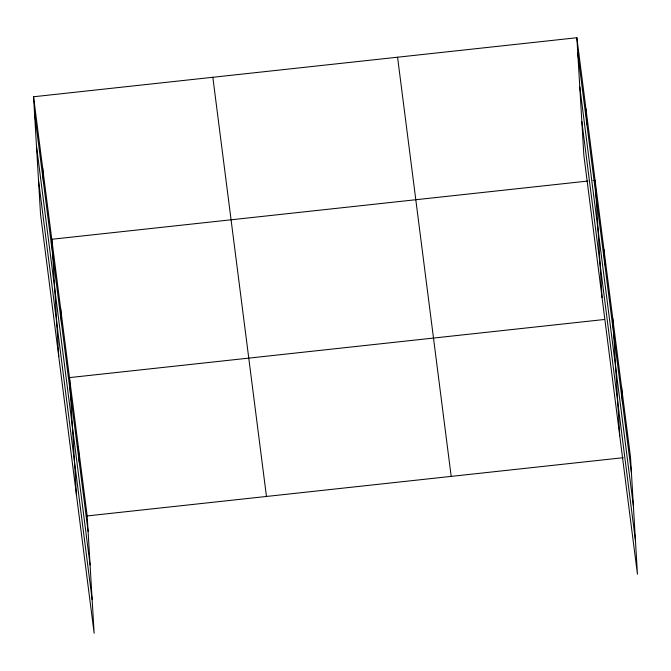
<?xml version="1.0" encoding="UTF-8"?>
<svg xmlns="http://www.w3.org/2000/svg" width="671" height="671" viewBox="0 0 671 671"><rect width="100%" height="100%" fill="white"/><g stroke="black" fill="none" stroke-linecap="round" stroke-linejoin="round"><path stroke-width="1.01" d="M33.55 96.758L87.171 515.932L94.141 633.265L40.52 214.091L33.55 96.758L576.859 37.735L630.48 456.909L637.45 574.242L583.829 155.068L576.859 37.735M587.88 181.044L51.784 239.27L58.754 356.603M593.03 180.482L595.093 180.256L602.063 297.589M604.537 319.48L69.474 377.605L76.444 494.938M87.171 515.932L623.267 457.697M577.773 53.16L631.394 472.334M579.769 86.794L633.39 505.968M581.832 121.443L635.454 540.616M397.567 57.211L451.189 476.385M212.841 77.282L266.462 496.456M34.464 112.174L88.086 531.348M36.46 145.808L90.082 564.982M38.524 180.457L92.145 599.631M621.631 387.746L622.545 403.17M612.782 318.582L619.752 435.915M603.934 249.419L604.856 264.844M585.976 108.996L586.89 124.42M78.322 446.769L79.237 462.185M60.625 308.442L61.547 323.858M42.667 168.018L43.581 183.435"/></g></svg>
